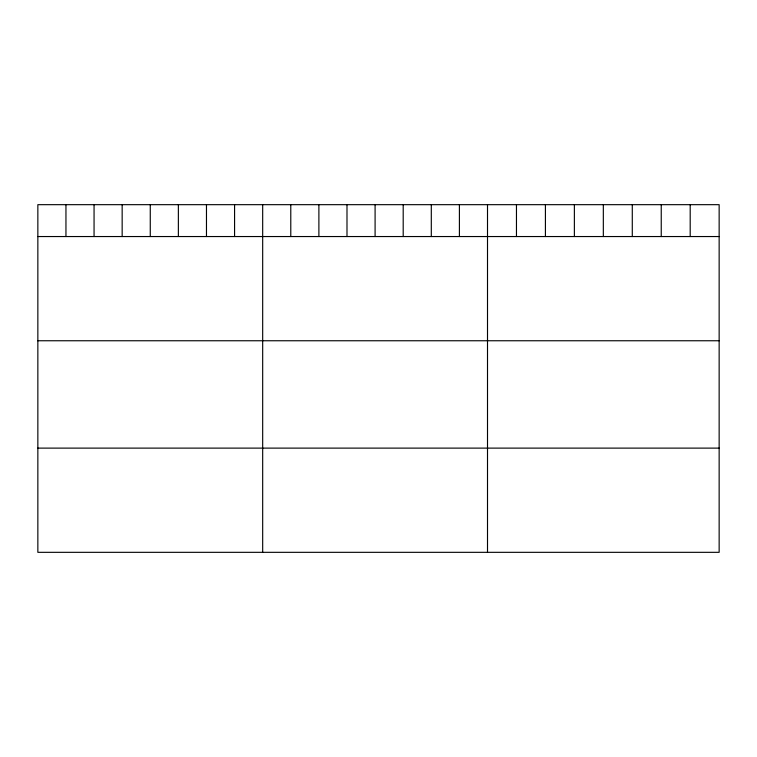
<?xml version="1.0" encoding="UTF-8"?>
<svg xmlns="http://www.w3.org/2000/svg" width="757" height="757" viewBox="0 0 757 757"><rect width="100%" height="100%" fill="white"/><g stroke="black" fill="none" stroke-linecap="round" stroke-linejoin="round"><path stroke-width="1.14" d="M719.15 236.544L719.15 552.326L37.85 552.326L37.85 204.674L719.15 204.674L719.15 236.544L37.85 236.544M37.85 340.754L719.15 340.754M37.85 448.116L719.15 448.116M690.195 204.674L690.195 236.544M661.24 204.674L661.24 236.544M632.284 204.674L632.284 236.544M603.329 204.674L603.329 236.544M574.374 204.674L574.374 236.544M545.418 204.674L545.418 236.544M516.463 204.674L516.463 236.544M487.508 204.674L487.508 552.326M459.404 204.674L459.404 236.544M431.301 204.674L431.301 236.544M403.197 204.674L403.197 236.544M375.094 204.674L375.094 236.544M346.99 204.674L346.99 236.544M318.886 204.674L318.886 236.544M290.783 204.674L290.783 236.544M262.679 204.674L262.679 552.326M234.575 204.674L234.575 236.544M206.472 204.674L206.472 236.544M178.368 204.674L178.368 236.544M150.265 204.674L150.265 236.544M122.161 204.674L122.161 236.544M94.057 204.674L94.057 236.544M65.954 204.674L65.954 236.544"/></g></svg>
